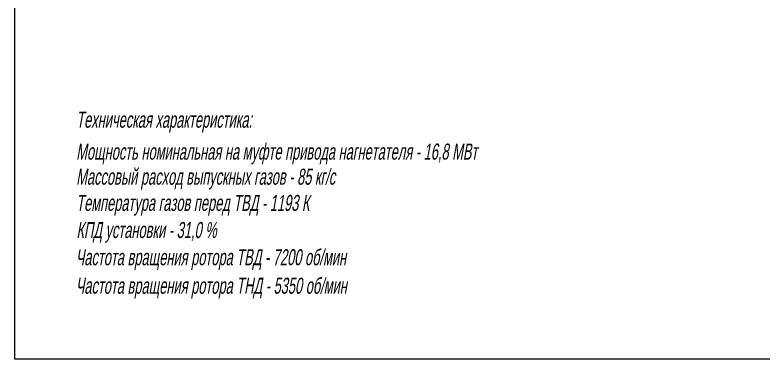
# Model space of a CAD drawing. Extents: x 0 to 420, y 0 to 297.
# Drawn here: x 0 to 233.6, y 0 to 107.4 of the extents above; entities that cross this region are included whole.
import ezdxf

# ---------------------------------------------------------------- set-up
doc = ezdxf.new("R2010")
doc.units = 0
doc.layers.get('0').update_dxf_attribs({"linetype": 'CONTINUOUS'})

msp = doc.modelspace()

# ---------------------------------------------------------------- linework, layer by layer
at = {"lineweight": 0}
for p, q in [((0, 0), (0, 297)), ((420, 0), (0, 0))]:
    msp.add_line(p, q, dxfattribs=at)

# ---------------------------------------------------------------- texts
at = {"lineweight": 0, "oblique": 10, "width": 0.6}
for s, p in [('Техническая характеристика:', (19.13, 72.19)), ('Мощность номинальная на муфте привода нагнетателя - 16,8 МВт', (19.13, 62.23)), ('Массовый расход выпускных газов - 85 кг/с', (19.13, 54.4)), ('Температура газов перед ТВД - 1193 К', (19.13, 46.22)), ('КПД установки - 31,0 %%%', (19.22, 37.76)), ('Частота вращения ротора ТВД - 7200 об/мин', (18.98, 29.27)), ('Частота вращения ротора ТНД - 5350 об/мин', (18.98, 20.38))]:
    msp.add_text(s, height=5, dxfattribs=at).set_placement(p)

doc.saveas('drawing.dxf')
